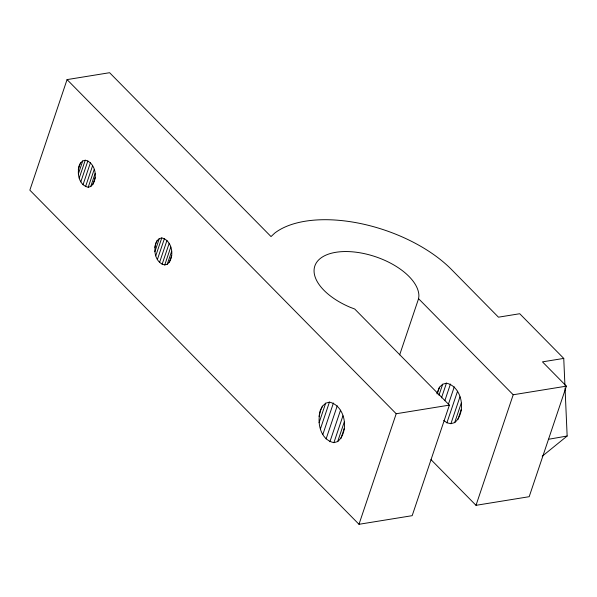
<?xml version="1.0" encoding="UTF-8"?>
<svg xmlns="http://www.w3.org/2000/svg" width="597" height="597" viewBox="0 0 597 597"><rect width="100%" height="100%" fill="white"/><g stroke="black" fill="none" stroke-linecap="round" stroke-linejoin="round"><path stroke-width="0.9" d="M399.669 354.849L418.572 298.694L418.9 296.067A54.491 28.149 18.6 0 0 372.192 255.665A54.491 28.149 18.6 0 0 315.253 264.904A54.491 28.149 18.6 0 0 350.051 307.231L354.745 309.045L449.384 405.117L412.176 515.674L358.991 524.293L29.85 190.159L67.058 79.602L109.602 72.707L271.023 236.569L274.836 233.009A108.982 56.29 18.6 0 1 451.571 269.583L498.458 317.179L519.733 313.731L563.747 358.409L564.919 385.207M319.022 416.43L320.186 410.736L322.47 406.184L325.656 403.214L329.432 402.124C345.372 405.617 349.603 431.452 337.678 441.571L333.902 442.661C318.731 439.459 315.761 418.027 322.47 406.184M436.862 393.393L439.482 387.214L442.668 384.244L446.444 383.155C462.384 386.64 466.608 412.482 454.683 422.601L450.914 423.691L446.914 422.795L443.735 420.467M78.297 169.757L79.073 165.966L80.595 162.929L82.722 160.951L85.237 160.22C95.863 162.548 98.684 179.772 90.729 186.518L88.214 187.249C78.103 185.107 76.117 170.824 80.595 162.929M154.839 247.464L155.616 243.673L157.138 240.636L159.265 238.658L161.78 237.927C172.406 240.255 175.227 257.479 167.272 264.225L164.757 264.949C154.645 262.814 152.66 248.531 157.138 240.636M78.349 173.943L82.722 160.951M79.214 178.107L85.237 160.22M80.819 181.846L87.901 160.817M83.005 184.786L90.445 162.675M85.55 186.652L92.632 165.623M88.214 187.249L94.236 169.354M90.729 186.518L95.102 173.526M92.856 184.54L95.154 177.712M154.892 251.65L159.265 238.658M155.757 255.815L161.78 237.927M157.369 259.553L164.444 238.524M159.548 262.493L166.988 240.382M162.093 264.359L169.175 243.33M164.757 264.949L170.779 247.061M167.272 264.225L171.652 251.225M169.399 262.247L171.697 255.412M319.096 422.713L325.656 403.214M320.402 428.959L329.432 402.124M322.813 434.564L333.424 403.02M326.089 438.974L337.245 405.811M329.91 441.765L340.521 410.221M333.902 442.661L342.932 415.833M337.678 441.571L344.238 422.079M340.865 438.601L344.312 428.355M358.991 524.293L396.199 413.743L449.384 405.117M437.183 394.042L439.482 387.214M438.959 395.266L442.668 384.244M441.489 397.871L446.444 383.155M444.832 400.699L450.437 384.05M448.384 404.296L454.257 386.841M446.914 422.795L457.533 391.251M450.914 423.691L459.944 396.856M454.683 422.601L461.25 403.102M457.869 419.631L461.324 409.385M476.003 505.323L513.204 394.766L566.389 386.147L529.188 496.697L476.003 505.323L430.967 459.608M542.218 456.257L567.15 436.026L565.046 387.983M548.621 439.265L567.15 436.026M563.747 358.409L542.472 361.864L566.389 386.147M418.572 298.694L513.204 394.766M67.058 79.602L396.199 413.743"/></g></svg>
